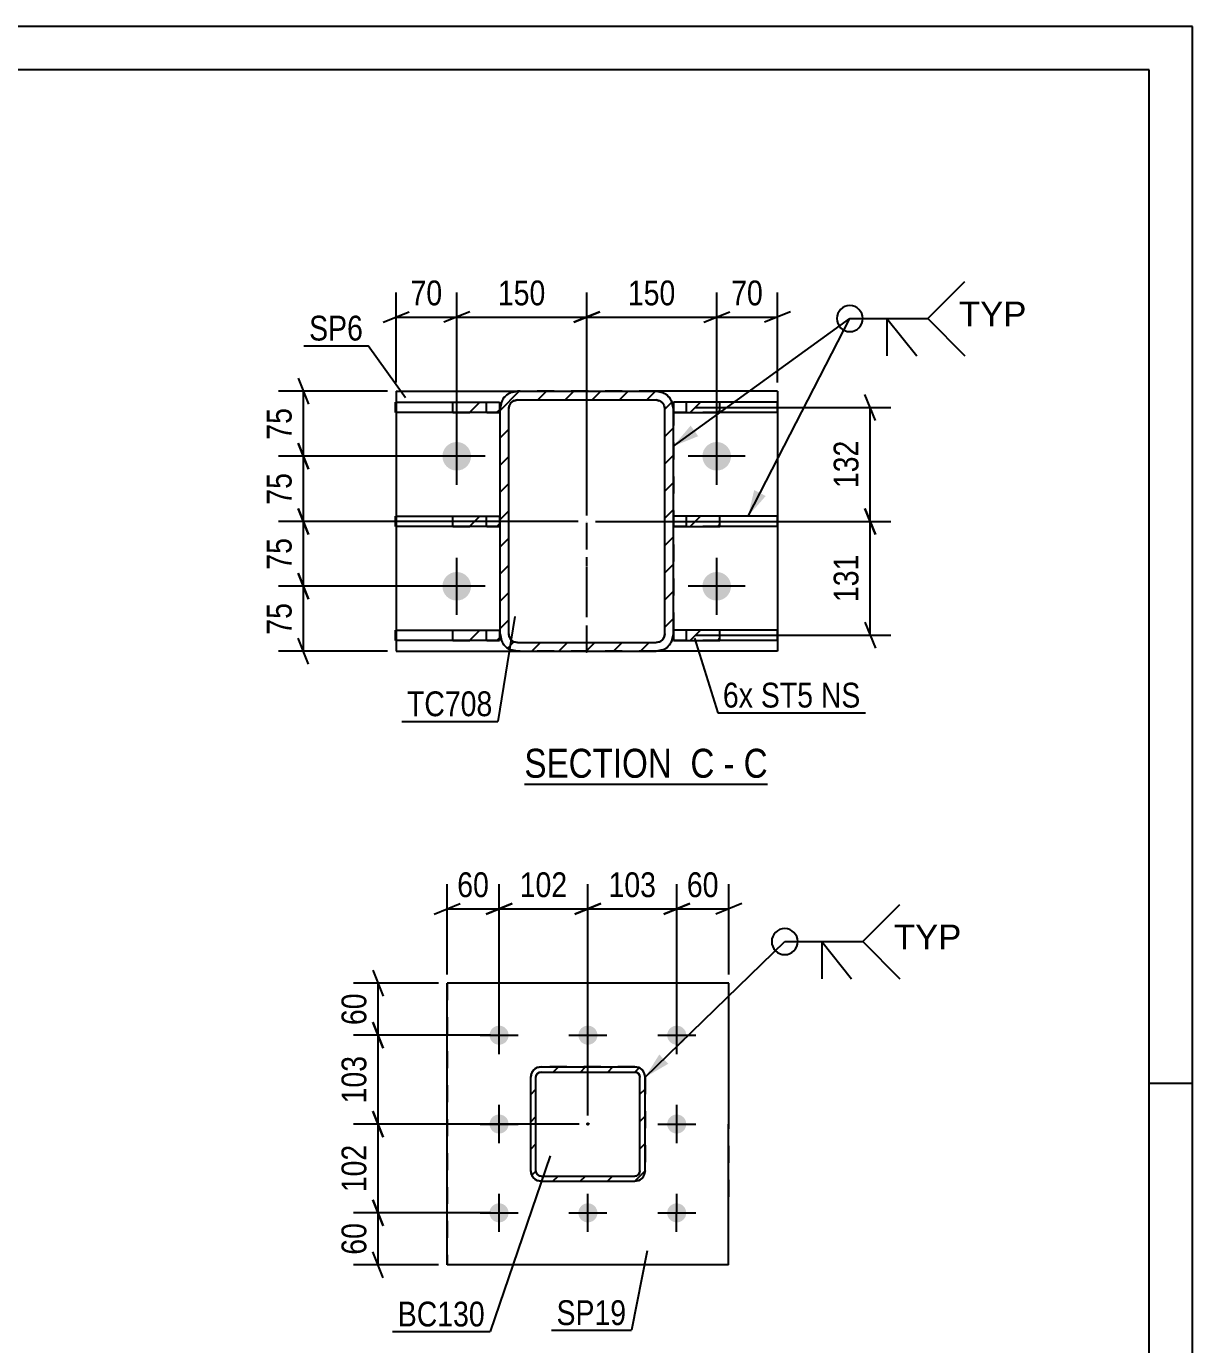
# Model space of a CAD drawing. Header units: millimetres. Extents: x -136 to 458, y -179 to 241.
# Drawn here: x 323.2 to 457.8, y 88.6 to 240.7 of the extents above; entities that cross this region are included whole.
import ezdxf

# ---------------------------------------------------------------- set-up
doc = ezdxf.new("R2010")
doc.units = ezdxf.units.MM
doc.linetypes.add('DXK_LINE_DOT2', pattern=[3.9198, 1.9599, -1.9599])
doc.linetypes.add('DXK_LINE_DOT3', pattern=[5.9187, 2.979, -0.9799, 0.9799, -0.9799])
doc.styles.add('Arial', font='ARIAL.TTF', dxfattribs={"height": 0.2})
doc.styles.add('Arial Narrow', font='ARIALN.TTF', dxfattribs={"height": 0.2})

# ---------------------------------------------------------------- blocks, each defined once
blk = doc.blocks.new('Unknown-284876647-1134')
at = {"color": 5, "linetype": 'Continuous'}
for p, q in [((457.78, 240.69), (-136.22, 240.69)), ((457.78, -179.31), (457.78, 240.69)), ((452.78, 235.69), (-131.22, 235.69)), ((452.78, -174.31), (452.78, 235.69)), ((457.78, 118.69), (452.78, 118.69))]:
    blk.add_line(p, q, dxfattribs=at)
blk = doc.blocks.new('Unknown-284876647-15 - 3346')
at = {"color": 6, "linetype": 'Continuous'}
blk.add_line((380.67, 153.24), (408.74, 153.24), dxfattribs=at)
at = {"color": 0, "linetype": 'Continuous'}
for points in [[(398.78, 153.99), (398.78, 157.49), (380.67, 157.49), (380.67, 153.99)], [(402.6, 153.99), (402.6, 157.49), (399.83, 157.49), (399.83, 153.99)], [(404.92, 153.99), (404.92, 157.49), (403.65, 157.49), (403.65, 153.99)], [(408.74, 153.99), (408.74, 157.49), (405.97, 157.49), (405.97, 153.99)]]:
    blk.add_wipeout(points, dxfattribs=at)
at = {"color": 7, "linetype": 'Continuous', "style": 'Arial Narrow'}
for s, p in [('SECTION ', (380.67, 153.99)), ('C', (399.83, 153.99)), ('C', (405.97, 153.99)), ('-', (403.65, 153.99))]:
    blk.add_text(s, height=3.34, dxfattribs=at).set_placement(p)
blk = doc.blocks.new('Bolt-284876647-1661 - 1638')
at = {"linetype": 'Continuous'}
for points in [[(378.85, 124.3), (378.83, 124.07), (378.76, 123.85), (378.65, 123.65), (378.5, 123.47), (378.31, 123.34), (378.1, 123.24), (377.88, 123.19), (377.65, 123.18), (377.42, 123.23), (377.21, 123.32), (377.02, 123.45), (376.87, 123.62), (376.75, 123.82), (376.68, 124.04), (376.65, 124.26), (376.67, 124.49), (376.74, 124.71), (376.85, 124.91), (377, 125.09), (377.19, 125.22), (377.39, 125.32), (377.62, 125.37), (377.85, 125.38), (378.07, 125.33), (378.29, 125.24), (378.47, 125.11), (378.63, 124.94), (378.75, 124.74), (378.82, 124.52)], [(389.1, 124.29), (389.08, 124.06), (389.01, 123.84), (388.9, 123.64), (388.75, 123.47), (388.56, 123.33), (388.35, 123.24), (388.13, 123.19), (387.9, 123.18), (387.67, 123.23), (387.46, 123.32), (387.27, 123.45), (387.12, 123.62), (387, 123.82), (386.93, 124.03), (386.9, 124.26), (386.92, 124.49), (386.99, 124.71), (387.1, 124.91), (387.25, 125.09), (387.44, 125.22), (387.64, 125.32), (387.87, 125.37), (388.1, 125.37), (388.32, 125.33), (388.54, 125.24), (388.72, 125.11), (388.88, 124.94), (389, 124.74), (389.07, 124.52)], [(399.35, 124.29), (399.33, 124.06), (399.26, 123.84), (399.15, 123.64), (399, 123.47), (398.81, 123.33), (398.6, 123.24), (398.38, 123.18), (398.15, 123.18), (397.92, 123.23), (397.71, 123.32), (397.52, 123.45), (397.37, 123.62), (397.25, 123.81), (397.18, 124.03), (397.15, 124.26), (397.17, 124.49), (397.24, 124.71), (397.35, 124.91), (397.5, 125.08), (397.69, 125.22), (397.89, 125.32), (398.12, 125.37), (398.35, 125.37), (398.57, 125.33), (398.79, 125.24), (398.97, 125.1), (399.13, 124.94), (399.25, 124.74), (399.32, 124.52)], [(378.85, 114.05), (378.83, 113.82), (378.76, 113.6), (378.65, 113.4), (378.49, 113.22), (378.31, 113.09), (378.1, 112.99), (377.88, 112.94), (377.65, 112.93), (377.42, 112.98), (377.21, 113.07), (377.02, 113.2), (376.87, 113.37), (376.75, 113.57), (376.67, 113.79), (376.65, 114.01), (376.67, 114.24), (376.74, 114.46), (376.85, 114.66), (377, 114.84), (377.18, 114.97), (377.39, 115.07), (377.62, 115.12), (377.85, 115.13), (378.07, 115.08), (378.28, 114.99), (378.47, 114.86), (378.63, 114.69), (378.75, 114.49), (378.82, 114.27)], [(399.35, 114.04), (399.33, 113.81), (399.26, 113.59), (399.15, 113.39), (398.99, 113.22), (398.81, 113.08), (398.6, 112.99), (398.38, 112.93), (398.15, 112.93), (397.92, 112.98), (397.71, 113.07), (397.52, 113.2), (397.37, 113.37), (397.25, 113.56), (397.17, 113.78), (397.15, 114.01), (397.17, 114.24), (397.24, 114.46), (397.35, 114.66), (397.5, 114.83), (397.68, 114.97), (397.89, 115.07), (398.12, 115.12), (398.35, 115.12), (398.57, 115.08), (398.78, 114.99), (398.97, 114.85), (399.13, 114.69), (399.25, 114.49), (399.32, 114.27)], [(378.85, 103.8), (378.82, 103.57), (378.76, 103.35), (378.64, 103.15), (378.49, 102.97), (378.31, 102.84), (378.1, 102.74), (377.88, 102.69), (377.65, 102.68), (377.42, 102.73), (377.21, 102.82), (377.02, 102.95), (376.86, 103.12), (376.75, 103.32), (376.67, 103.54), (376.65, 103.76), (376.67, 103.99), (376.73, 104.21), (376.85, 104.41), (377, 104.59), (377.18, 104.72), (377.39, 104.82), (377.61, 104.87), (377.84, 104.88), (378.07, 104.83), (378.28, 104.74), (378.47, 104.61), (378.63, 104.44), (378.74, 104.24), (378.82, 104.02)], [(389.1, 103.79), (389.07, 103.56), (389.01, 103.34), (388.89, 103.14), (388.74, 102.97), (388.56, 102.83), (388.35, 102.74), (388.13, 102.69), (387.9, 102.68), (387.67, 102.73), (387.46, 102.82), (387.27, 102.95), (387.11, 103.12), (387, 103.32), (386.92, 103.53), (386.9, 103.76), (386.92, 103.99), (386.98, 104.21), (387.1, 104.41), (387.25, 104.59), (387.43, 104.72), (387.64, 104.82), (387.86, 104.87), (388.09, 104.87), (388.32, 104.83), (388.53, 104.74), (388.72, 104.61), (388.88, 104.44), (388.99, 104.24), (389.07, 104.02)], [(399.35, 103.79), (399.32, 103.56), (399.26, 103.34), (399.14, 103.14), (398.99, 102.97), (398.81, 102.83), (398.6, 102.74), (398.38, 102.68), (398.15, 102.68), (397.92, 102.73), (397.71, 102.82), (397.52, 102.95), (397.36, 103.12), (397.25, 103.31), (397.17, 103.53), (397.15, 103.76), (397.17, 103.99), (397.23, 104.21), (397.35, 104.41), (397.5, 104.58), (397.68, 104.72), (397.89, 104.82), (398.11, 104.87), (398.34, 104.87), (398.57, 104.83), (398.78, 104.74), (398.97, 104.6), (399.13, 104.44), (399.24, 104.24), (399.32, 104.02)]]:
    blk.add_hatch(color=1, dxfattribs=at).paths.add_polyline_path(points)
at = {"color": 1, "linetype": 'Continuous'}
for p, q in [((377.75, 122.08), (377.75, 126.48)), ((388, 122.08), (388, 126.48)), ((398.25, 122.08), (398.25, 126.48)), ((375.55, 124.28), (379.95, 124.28)), ((385.8, 124.28), (390.2, 124.28)), ((396.05, 124.28), (400.45, 124.28)), ((377.75, 111.83), (377.75, 116.23)), ((398.25, 111.83), (398.25, 116.23)), ((375.55, 114.03), (379.95, 114.03)), ((396.05, 114.03), (400.45, 114.03)), ((377.74, 101.58), (377.75, 105.98)), ((387.99, 101.58), (388, 105.98)), ((398.24, 101.58), (398.25, 105.98)), ((375.55, 103.78), (379.95, 103.78)), ((385.8, 103.78), (390.2, 103.78)), ((396.05, 103.78), (400.45, 103.78))]:
    blk.add_line(p, q, dxfattribs=at)
blk = doc.blocks.new('Part-284876647-1681 - 1638')
at = {"linetype": 'Continuous'}
h = blk.add_hatch(dxfattribs=at)
h.set_pattern_fill('', scale=0.7, style=0, pattern_type=0)
h.set_pattern_definition([(45, (393.3953, 107.4272), (-1.57154, 1.57154), [])])
h.paths.add_polyline_path([(382.6, 107.43), (393.4, 107.43), (393.85, 107.52), (394.24, 107.78), (394.5, 108.17), (394.6, 108.63), (394.6, 119.43), (394.51, 119.89), (394.25, 120.28), (393.86, 120.54), (393.4, 120.63), (382.6, 120.63), (382.14, 120.54), (381.75, 120.28), (381.49, 119.89), (381.4, 119.43), (381.4, 108.63), (381.49, 108.17), (381.75, 107.78), (382.14, 107.52)])
h.paths.add_polyline_path([(382.04, 108.4), (382, 108.63), (382, 119.43), (382.04, 119.66), (382.17, 119.85), (382.37, 119.98), (382.6, 120.03), (393.4, 120.03), (393.63, 119.98), (393.82, 119.85), (393.95, 119.66), (394, 119.43), (394, 108.63), (393.95, 108.4), (393.82, 108.2), (393.62, 108.07), (393.4, 108.03), (382.6, 108.03), (382.37, 108.07), (382.17, 108.2)])
blk.add_hatch(color=246, dxfattribs=at).paths.add_polyline_path([(388, 113.93, -1), (388, 114.13, -1)])
at = {"color": 7, "linetype": 'DXK_LINE_DOT2'}
for p, q in [((382.14, 120.54), (382.6, 120.63)), ((393.4, 120.63), (382.6, 120.63)), ((393.4, 120.63), (393.86, 120.54)), ((381.4, 119.43), (381.49, 119.89)), ((381.4, 108.63), (381.4, 119.43)), ((382.04, 119.66), (382, 119.43)), ((382, 108.63), (382, 119.43)), ((382.17, 119.85), (382.04, 119.66)), ((382.37, 119.98), (382.17, 119.85)), ((382.6, 120.03), (382.37, 119.98)), ((382.6, 120.03), (393.4, 120.03)), ((393.63, 119.98), (393.4, 120.03)), ((393.82, 119.85), (393.63, 119.98)), ((393.95, 119.66), (393.82, 119.85)), ((394, 119.43), (393.95, 119.66)), ((394, 108.63), (394, 119.43)), ((394.51, 119.89), (394.51, 119.89)), ((394.51, 119.89), (394.6, 119.43)), ((394.6, 119.43), (394.6, 108.63)), ((381.49, 108.17), (381.4, 108.63)), ((382, 108.63), (382.04, 108.4)), ((382.04, 108.4), (382.17, 108.2)), ((382.17, 108.2), (382.37, 108.07)), ((382.37, 108.07), (382.6, 108.03)), ((382.6, 108.03), (393.4, 108.03)), ((393.4, 108.03), (393.63, 108.07)), ((393.63, 108.07), (393.82, 108.2)), ((393.82, 108.2), (393.95, 108.4)), ((393.95, 108.4), (394, 108.63)), ((394.6, 108.62), (394.5, 108.17)), ((394.6, 108.63), (394.6, 108.62)), ((382.6, 107.43), (382.14, 107.52)), ((382.6, 107.43), (393.4, 107.43)), ((393.85, 107.52), (393.4, 107.43))]:
    blk.add_line(p, q, dxfattribs=at)
at = {"color": 2, "linetype": 'Continuous'}
for p, q in [((382.6, 120.63), (382.14, 120.54)), ((382.6, 120.63), (382.6, 120.63)), ((382.6, 120.63), (393.4, 120.63)), ((393.4, 120.63), (393.4, 120.63)), ((393.86, 120.54), (393.4, 120.63)), ((381.49, 119.89), (381.4, 119.43)), ((381.4, 119.43), (381.4, 119.43)), ((381.4, 108.63), (381.4, 119.43)), ((382, 119.43), (382.04, 119.66)), ((382, 119.43), (382, 119.43)), ((382, 108.63), (382, 119.43)), ((382.04, 119.66), (382.17, 119.85)), ((382.17, 119.85), (382.37, 119.98)), ((382.37, 119.98), (382.6, 120.03)), ((382.6, 120.03), (382.6, 120.03)), ((382.6, 120.03), (393.4, 120.03)), ((393.4, 120.03), (393.4, 120.03)), ((393.4, 120.03), (393.63, 119.98)), ((393.63, 119.98), (393.82, 119.85)), ((393.82, 119.85), (393.95, 119.66)), ((393.95, 119.66), (394, 119.43)), ((394, 119.43), (394, 119.43)), ((394, 108.63), (394, 119.43)), ((394.6, 119.43), (394.51, 119.89)), ((394.6, 119.43), (394.6, 119.43)), ((394.6, 108.63), (394.6, 119.43)), ((381.4, 108.63), (381.4, 108.63)), ((381.4, 108.63), (381.49, 108.17)), ((382, 108.63), (382, 108.63)), ((382.04, 108.4), (382, 108.63)), ((382.17, 108.2), (382.04, 108.4)), ((382.37, 108.07), (382.17, 108.2)), ((382.6, 108.03), (382.37, 108.07)), ((382.6, 108.03), (382.6, 108.03)), ((382.6, 108.03), (393.4, 108.03)), ((393.62, 108.07), (393.4, 108.03)), ((393.4, 108.03), (393.4, 108.03)), ((393.82, 108.2), (393.62, 108.07)), ((393.95, 108.4), (393.82, 108.2)), ((394, 108.63), (393.95, 108.4)), ((394, 108.63), (394, 108.63)), ((394.5, 108.17), (394.6, 108.63)), ((394.6, 108.63), (394.6, 108.63)), ((382.14, 107.52), (382.6, 107.43)), ((382.6, 107.43), (382.6, 107.43)), ((382.6, 107.43), (393.4, 107.43)), ((393.4, 107.43), (393.85, 107.52)), ((393.4, 107.43), (393.4, 107.43))]:
    blk.add_line(p, q, dxfattribs=at)
at = {"color": 7, "linetype": 'DXK_LINE_DOT3'}
blk.add_line((388, 114.03), (388, 114.03), dxfattribs=at)
at = {"color": 246, "linetype": 'DXK_LINE_DOT2'}
blk.add_line((388, 114.03), (388, 114.03), dxfattribs=at)
at = {"color": 246, "linetype": 'Continuous'}
blk.add_circle((388, 114.03), 0.1, dxfattribs=at)
at = {"color": 7, "linetype": 'DXK_LINE_DOT2'}
for centre, start, end in [((382.6, 119.43), 112.4901, 157.4901), ((393.4, 119.43), 22.4901, 67.4901), ((382.6, 108.63), 202.4901, 247.4901), ((393.4, 108.63), 292.4901, 337.4901)]:
    blk.add_arc(centre, 1.2, start, end, dxfattribs=at)
at = {"color": 2, "linetype": 'Continuous'}
for centre, start, end in [((382.6, 119.43), 112.4901, 157.4901), ((393.4, 119.43), 22.4901, 67.4901), ((382.6, 108.63), 202.4901, 247.4901), ((393.4, 108.63), 292.4901, 337.4901)]:
    blk.add_arc(centre, 1.2, start, end, dxfattribs=at)
blk = doc.blocks.new('Part-284876647-1710 - 1638')
at = {"color": 2, "linetype": 'Continuous'}
for p, q in [((371.74, 97.78), (371.75, 130.28)), ((371.75, 130.28), (371.75, 130.28)), ((404.25, 130.28), (371.75, 130.28)), ((404.24, 97.78), (404.25, 130.28)), ((371.74, 97.78), (371.74, 97.78)), ((404.24, 97.78), (371.74, 97.78))]:
    blk.add_line(p, q, dxfattribs=at)
at = {"color": 7, "linetype": 'DXK_LINE_DOT2'}
for p, q in [((371.75, 130.28), (371.74, 97.78)), ((404.24, 97.78), (404.25, 130.28)), ((404.25, 130.28), (404.25, 130.28)), ((404.24, 97.78), (404.24, 97.78))]:
    blk.add_line(p, q, dxfattribs=at)
blk = doc.blocks.new('Bolt-284876647-3348 - 3346')
at = {"linetype": 'Continuous'}
for points in [[(371.21, 191.08, -1), (374.51, 191.08, -1)], [(401.21, 191.08, -1), (404.51, 191.08, -1)], [(371.21, 176.08, -1), (374.51, 176.08, -1)], [(401.21, 176.08, -1), (404.51, 176.08, -1)]]:
    blk.add_hatch(color=1, dxfattribs=at).paths.add_polyline_path(points)
at = {"color": 1, "linetype": 'Continuous'}
for p, q in [((372.86, 187.78), (372.86, 194.38)), ((402.86, 187.78), (402.86, 194.38)), ((376.16, 191.08), (369.56, 191.08)), ((406.16, 191.08), (399.56, 191.08)), ((372.86, 172.78), (372.86, 179.38)), ((402.86, 172.78), (402.86, 179.38)), ((376.16, 176.08), (369.56, 176.08)), ((406.16, 176.08), (399.56, 176.08))]:
    blk.add_line(p, q, dxfattribs=at)
blk = doc.blocks.new('Part-284876647-3426 - 3346')
at = {"linetype": 'Continuous'}
h = blk.add_hatch(dxfattribs=at)
h.set_pattern_fill('', scale=0.7, style=0, pattern_type=0)
h.set_pattern_definition([(45, (372.3994, 197.329), (-1.5715, 1.5715), [])])
h.paths.add_polyline_path([(377.78, 197.33), (372.4, 197.33), (372.4, 196.13), (377.78, 196.13)])
at = {"color": 2, "linetype": 'Continuous'}
for p, q in [((365.78, 197.33), (372.4, 197.33)), ((365.78, 196.13), (365.78, 197.33)), ((372.4, 197.33), (377.78, 197.33)), ((372.4, 196.13), (372.4, 197.33)), ((377.78, 197.33), (377.78, 196.13)), ((372.4, 196.13), (365.78, 196.13)), ((377.78, 196.13), (372.4, 196.13))]:
    blk.add_line(p, q, dxfattribs=at)
at = {"color": 7, "linetype": 'DXK_LINE_DOT2'}
for p, q in [((372.4, 197.33), (377.78, 197.33)), ((376.28, 196.13), (376.28, 197.33)), ((377.78, 197.33), (377.78, 196.13)), ((372.4, 196.13), (377.78, 196.13))]:
    blk.add_line(p, q, dxfattribs=at)
blk = doc.blocks.new('Part-284876647-3378 - 3346')
at = {"linetype": 'Continuous'}
h = blk.add_hatch(dxfattribs=at)
h.set_pattern_fill('', scale=0.7, style=0, pattern_type=0)
h.set_pattern_definition([(45, (397.703, 197.3443), (-1.57154, 1.57154), [])])
h.paths.add_polyline_path([(397.86, 196.58), (397.7, 197.34), (397.27, 197.99), (396.62, 198.43), (395.86, 198.58), (379.86, 198.58), (379.09, 198.43), (378.44, 197.99), (378.01, 197.34), (377.86, 196.58), (377.86, 170.58), (378.01, 169.81), (378.44, 169.16), (379.09, 168.73), (379.86, 168.58), (395.86, 168.58), (396.62, 168.73), (397.27, 169.16), (397.7, 169.81), (397.86, 170.58)])
h.paths.add_polyline_path([(396.78, 170.2), (396.56, 169.87), (396.24, 169.66), (395.86, 169.58), (379.86, 169.58), (379.47, 169.66), (379.15, 169.87), (378.93, 170.2), (378.86, 170.58), (378.86, 196.58), (378.93, 196.96), (379.15, 197.29), (379.47, 197.5), (379.86, 197.58), (395.86, 197.58), (396.24, 197.5), (396.56, 197.29), (396.78, 196.96), (396.86, 196.58), (396.86, 170.58)])
at = {"color": 7, "linetype": 'DXK_LINE_DOT2'}
for p, q in [((379.09, 198.43), (379.86, 198.58)), ((379.86, 198.58), (395.86, 198.58)), ((395.86, 198.58), (396.62, 198.43)), ((377.86, 196.58), (378.01, 197.34)), ((377.86, 170.58), (377.86, 196.58)), ((378.93, 196.96), (378.86, 196.58)), ((378.86, 170.58), (378.86, 196.58)), ((379.86, 197.58), (379.47, 197.5)), ((379.86, 197.58), (395.86, 197.58)), ((396.24, 197.5), (395.86, 197.58)), ((396.86, 196.58), (396.78, 196.96)), ((396.86, 170.58), (396.86, 196.58)), ((397.7, 197.34), (397.86, 196.58)), ((397.86, 196.58), (397.86, 170.58)), ((378.01, 169.81), (377.86, 170.58)), ((378.86, 170.58), (378.93, 170.2)), ((396.78, 170.2), (396.86, 170.58)), ((397.86, 170.58), (397.7, 169.81)), ((379.47, 169.66), (379.86, 169.58)), ((379.86, 169.58), (395.86, 169.58)), ((395.86, 169.58), (396.24, 169.66)), ((379.86, 168.58), (379.09, 168.73)), ((379.86, 168.58), (395.86, 168.58)), ((396.62, 168.73), (395.86, 168.58))]:
    blk.add_line(p, q, dxfattribs=at)
at = {"color": 2, "linetype": 'Continuous'}
for p, q in [((379.86, 198.58), (379.09, 198.43)), ((379.86, 198.58), (395.86, 198.58)), ((396.62, 198.43), (395.86, 198.58)), ((378.01, 197.34), (377.86, 196.58)), ((377.86, 170.58), (377.86, 196.58)), ((378.86, 196.58), (378.93, 196.96)), ((378.86, 170.58), (378.86, 196.58)), ((379.47, 197.5), (379.86, 197.58)), ((379.86, 197.58), (395.86, 197.58)), ((395.86, 197.58), (396.24, 197.5)), ((396.78, 196.96), (396.86, 196.58)), ((396.86, 170.58), (396.86, 196.58)), ((397.86, 196.58), (397.7, 197.34)), ((397.86, 170.58), (397.86, 196.58)), ((377.86, 170.58), (378.01, 169.81)), ((378.93, 170.2), (378.86, 170.58)), ((396.86, 170.58), (396.78, 170.2)), ((397.7, 169.81), (397.86, 170.58)), ((379.86, 169.58), (379.47, 169.66)), ((379.86, 169.58), (395.86, 169.58)), ((396.24, 169.66), (395.86, 169.58)), ((379.09, 168.73), (379.86, 168.58)), ((379.86, 168.58), (395.86, 168.58)), ((395.86, 168.58), (396.62, 168.73))]:
    blk.add_line(p, q, dxfattribs=at)
at = {"color": 7, "linetype": 'DXK_LINE_DOT3'}
blk.add_line((387.86, 183.58), (387.86, 183.58), dxfattribs=at)
at = {"color": 7, "linetype": 'DXK_LINE_DOT2'}
for centre, radius, start, end in [((379.86, 196.58), 2, 112.5, 157.5), ((395.86, 196.58), 2, 22.5, 67.5), ((379.86, 196.58), 1, 112.5, 157.5), ((395.86, 196.58), 1, 22.5, 67.5), ((379.86, 170.58), 2, 202.5, 247.5), ((379.86, 170.58), 1, 202.5, 247.5), ((395.86, 170.58), 1, 292.5, 337.5), ((395.86, 170.58), 2, 292.5, 337.5)]:
    blk.add_arc(centre, radius, start, end, dxfattribs=at)
at = {"color": 2, "linetype": 'Continuous'}
for centre, radius, start, end in [((379.86, 196.58), 2, 112.5, 157.5), ((395.86, 196.58), 2, 22.5, 67.5), ((379.86, 196.58), 1, 112.5, 157.5), ((395.86, 196.58), 1, 22.5, 67.5), ((379.86, 170.58), 2, 202.5, 247.5), ((379.86, 170.58), 1, 202.5, 247.5), ((395.86, 170.58), 1, 292.5, 337.5), ((395.86, 170.58), 2, 292.5, 337.5)]:
    blk.add_arc(centre, radius, start, end, dxfattribs=at)
blk = doc.blocks.new('Part-284876647-3421 - 3346')
at = {"linetype": 'Continuous'}
h = blk.add_hatch(dxfattribs=at)
h.set_pattern_fill('', scale=0.7, style=0, pattern_type=0)
h.set_pattern_definition([(45, (372.3994, 184.179), (-1.5715, 1.5715), [])])
h.paths.add_polyline_path([(377.78, 184.18), (372.4, 184.18), (372.4, 182.98), (377.78, 182.98)])
at = {"color": 2, "linetype": 'Continuous'}
for p, q in [((365.78, 184.18), (372.4, 184.18)), ((365.78, 182.98), (365.78, 184.18)), ((372.4, 184.18), (377.78, 184.18)), ((372.4, 182.98), (372.4, 184.18)), ((377.78, 184.18), (377.78, 182.98)), ((372.4, 182.98), (365.78, 182.98)), ((377.78, 182.98), (372.4, 182.98))]:
    blk.add_line(p, q, dxfattribs=at)
at = {"color": 7, "linetype": 'DXK_LINE_DOT2'}
for p, q in [((372.4, 184.18), (377.78, 184.18)), ((376.28, 182.98), (376.28, 184.18)), ((377.78, 184.18), (377.78, 182.98)), ((372.4, 182.98), (377.78, 182.98))]:
    blk.add_line(p, q, dxfattribs=at)
blk = doc.blocks.new('Part-284876647-3397 - 3346')
at = {"linetype": 'Continuous'}
for points in [[(387.86, 198.48, -1), (387.86, 198.68, -1)], [(387.86, 168.48, -1), (387.86, 168.68, -1)]]:
    blk.add_hatch(color=246, dxfattribs=at).paths.add_polyline_path(points)
at = {"color": 2, "linetype": 'Continuous'}
for p, q in [((365.86, 198.58), (365.86, 197.33)), ((365.86, 198.58), (379.86, 198.58)), ((409.86, 198.58), (395.86, 198.58)), ((409.86, 198.58), (409.86, 168.58)), ((365.86, 196.13), (365.86, 184.18)), ((365.86, 182.98), (365.86, 171.03)), ((365.86, 169.83), (365.86, 168.58)), ((365.86, 168.58), (379.86, 168.58)), ((409.86, 168.58), (395.86, 168.58))]:
    blk.add_line(p, q, dxfattribs=at)
at = {"color": 7, "linetype": 'DXK_LINE_DOT2'}
for p, q in [((395.86, 198.58), (379.86, 198.58)), ((365.86, 197.33), (365.86, 196.13)), ((365.86, 184.18), (365.86, 182.98)), ((365.86, 171.03), (365.86, 169.83)), ((395.86, 168.58), (379.86, 168.58))]:
    blk.add_line(p, q, dxfattribs=at)
at = {"color": 7, "linetype": 'DXK_LINE_DOT3'}
blk.add_line((387.86, 168.58), (387.86, 198.58), dxfattribs=at)
at = {"color": 246, "linetype": 'DXK_LINE_DOT2'}
blk.add_line((387.86, 168.58), (387.86, 198.58), dxfattribs=at)
at = {"color": 246, "linetype": 'Continuous'}
for centre in [(387.86, 198.58), (387.86, 168.58)]:
    blk.add_circle(centre, 0.1, dxfattribs=at)
blk = doc.blocks.new('Part-284876647-3431 - 3346')
at = {"linetype": 'Continuous'}
h = blk.add_hatch(dxfattribs=at)
h.set_pattern_fill('', scale=0.7, style=0, pattern_type=0)
h.set_pattern_definition([(45, (372.3994, 171.029), (-1.5715, 1.5715), [])])
h.paths.add_polyline_path([(377.78, 171.03), (372.4, 171.03), (372.4, 169.83), (377.78, 169.83)])
at = {"color": 2, "linetype": 'Continuous'}
for p, q in [((365.78, 171.03), (372.4, 171.03)), ((365.78, 169.83), (365.78, 171.03)), ((372.4, 171.03), (377.78, 171.03)), ((372.4, 169.83), (372.4, 171.03)), ((377.78, 171.03), (377.78, 169.83)), ((372.4, 169.83), (365.78, 169.83)), ((377.78, 169.83), (372.4, 169.83))]:
    blk.add_line(p, q, dxfattribs=at)
at = {"color": 7, "linetype": 'DXK_LINE_DOT2'}
for p, q in [((372.4, 171.03), (377.78, 171.03)), ((376.28, 169.83), (376.28, 171.03)), ((377.78, 171.03), (377.78, 169.83)), ((372.4, 169.83), (377.78, 169.83))]:
    blk.add_line(p, q, dxfattribs=at)
blk = doc.blocks.new('Part-284876647-3436 - 3346')
at = {"linetype": 'Continuous'}
h = blk.add_hatch(dxfattribs=at)
h.set_pattern_fill('', scale=0.7, style=0, pattern_type=0)
h.set_pattern_definition([(45, (397.8552, 184.179), (-1.5715, 1.5715), [])])
h.paths.add_polyline_path([(403.23, 184.18), (397.86, 184.18), (397.86, 182.98), (403.23, 182.98)])
at = {"color": 7, "linetype": 'DXK_LINE_DOT2'}
for p, q in [((397.86, 182.98), (397.86, 184.18)), ((403.23, 184.18), (397.86, 184.18)), ((399.36, 182.98), (399.36, 184.18)), ((403.23, 182.98), (397.86, 182.98))]:
    blk.add_line(p, q, dxfattribs=at)
at = {"color": 2, "linetype": 'Continuous'}
for p, q in [((403.23, 184.18), (397.86, 184.18)), ((397.86, 184.18), (397.86, 182.98)), ((409.86, 184.18), (403.23, 184.18)), ((403.23, 182.98), (403.23, 184.18)), ((409.86, 182.98), (409.86, 184.18)), ((397.86, 182.98), (403.23, 182.98)), ((409.86, 182.98), (403.23, 182.98))]:
    blk.add_line(p, q, dxfattribs=at)
blk = doc.blocks.new('Part-284876647-3441 - 3346')
at = {"linetype": 'Continuous'}
h = blk.add_hatch(dxfattribs=at)
h.set_pattern_fill('', scale=0.7, style=0, pattern_type=0)
h.set_pattern_definition([(45, (397.8552, 197.329), (-1.5715, 1.5715), [])])
h.paths.add_polyline_path([(403.23, 197.33), (397.86, 197.33), (397.86, 196.13), (403.23, 196.13)])
at = {"color": 7, "linetype": 'DXK_LINE_DOT2'}
for p, q in [((397.86, 196.13), (397.86, 197.33)), ((403.23, 197.33), (397.86, 197.33)), ((399.36, 196.13), (399.36, 197.33)), ((403.23, 196.13), (397.86, 196.13))]:
    blk.add_line(p, q, dxfattribs=at)
at = {"color": 2, "linetype": 'Continuous'}
for p, q in [((403.23, 197.33), (397.86, 197.33)), ((397.86, 197.33), (397.86, 196.13)), ((409.86, 197.33), (403.23, 197.33)), ((403.23, 196.13), (403.23, 197.33)), ((409.86, 196.13), (409.86, 197.33)), ((397.86, 196.13), (403.23, 196.13)), ((409.86, 196.13), (403.23, 196.13))]:
    blk.add_line(p, q, dxfattribs=at)
blk = doc.blocks.new('Part-284876647-3446 - 3346')
at = {"linetype": 'Continuous'}
h = blk.add_hatch(dxfattribs=at)
h.set_pattern_fill('', scale=0.7, style=0, pattern_type=0)
h.set_pattern_definition([(45, (397.8552, 171.029), (-1.5715, 1.5715), [])])
h.paths.add_polyline_path([(403.23, 171.03), (397.86, 171.03), (397.86, 169.83), (403.23, 169.83)])
at = {"color": 7, "linetype": 'DXK_LINE_DOT2'}
for p, q in [((397.86, 169.83), (397.86, 171.03)), ((403.23, 171.03), (397.86, 171.03)), ((399.36, 169.83), (399.36, 171.03)), ((403.23, 169.83), (397.86, 169.83))]:
    blk.add_line(p, q, dxfattribs=at)
at = {"color": 2, "linetype": 'Continuous'}
for p, q in [((403.23, 171.03), (397.86, 171.03)), ((397.86, 171.03), (397.86, 169.83)), ((409.86, 171.03), (403.23, 171.03)), ((403.23, 169.83), (403.23, 171.03)), ((409.86, 169.83), (409.86, 171.03)), ((397.86, 169.83), (403.23, 169.83)), ((409.86, 169.83), (403.23, 169.83))]:
    blk.add_line(p, q, dxfattribs=at)
blk = doc.blocks.new('StraightDimension-284876647-1775 - 1638')
at = {"color": 7, "linetype": 'Continuous'}
for p, q in [((363.18, 105.28), (364.38, 102.28)), ((376.75, 103.78), (360.93, 103.78)), ((363.78, 97.78), (363.78, 103.78)), ((364.38, 96.28), (363.18, 99.28)), ((370.74, 97.78), (360.93, 97.78))]:
    blk.add_line(p, q, dxfattribs=at)
at = {"color": 0}
blk.add_wipeout([(363.03, 103.21), (358.83, 103.21), (358.83, 98.35), (363.03, 98.35)], dxfattribs=at)
at = {"color": 3, "style": 'Arial Narrow'}
blk.add_text('60', height=2.863, rotation=90.0002, dxfattribs=at).set_placement((362.43, 98.95))
blk = doc.blocks.new('StraightDimension-284876647-1748 - 1638')
at = {"color": 7, "linetype": 'Continuous'}
for p, q in [((377.75, 125.28), (377.75, 141.71)), ((387.99, 115.03), (387.99, 141.71)), ((376.25, 138.26), (379.25, 139.46)), ((377.75, 138.86), (387.99, 138.86)), ((389.49, 139.46), (386.49, 138.26))]:
    blk.add_line(p, q, dxfattribs=at)
at = {"color": 0}
blk.add_wipeout([(386.21, 139.61), (386.21, 143.81), (379.53, 143.81), (379.53, 139.61)], dxfattribs=at)
at = {"color": 3, "style": 'Arial Narrow'}
blk.add_text('102', height=2.863, dxfattribs=at).set_placement((380.13, 140.21))
blk = doc.blocks.new('StraightDimension-284876647-1738 - 1638')
at = {"color": 7, "linetype": 'Continuous'}
for p, q in [((371.75, 131.28), (371.75, 141.71)), ((377.75, 125.28), (377.75, 141.71)), ((370.25, 138.26), (373.25, 139.46)), ((371.75, 138.86), (377.75, 138.86)), ((379.25, 139.46), (376.25, 138.26))]:
    blk.add_line(p, q, dxfattribs=at)
at = {"color": 0}
blk.add_wipeout([(377.18, 139.61), (377.18, 143.81), (372.32, 143.81), (372.32, 139.61)], dxfattribs=at)
at = {"color": 3, "style": 'Arial Narrow'}
blk.add_text('60', height=2.863, dxfattribs=at).set_placement((372.92, 140.21))
blk = doc.blocks.new('StraightDimension-284876647-1756 - 1638')
at = {"color": 7, "linetype": 'Continuous'}
for p, q in [((387.99, 115.03), (387.99, 141.71)), ((398.25, 125.28), (398.25, 141.71)), ((386.49, 138.26), (389.49, 139.46)), ((387.99, 138.86), (398.25, 138.86)), ((399.75, 139.46), (396.75, 138.26))]:
    blk.add_line(p, q, dxfattribs=at)
at = {"color": 0}
blk.add_wipeout([(396.46, 139.61), (396.46, 143.81), (389.78, 143.81), (389.78, 139.61)], dxfattribs=at)
at = {"color": 3, "style": 'Arial Narrow'}
blk.add_text('103', height=2.863, dxfattribs=at).set_placement((390.38, 140.21))
blk = doc.blocks.new('StraightDimension-284876647-1764 - 1638')
at = {"color": 7, "linetype": 'Continuous'}
for p, q in [((398.25, 125.28), (398.25, 141.71)), ((404.25, 131.28), (404.25, 141.71)), ((396.75, 138.26), (399.75, 139.46)), ((398.25, 138.86), (404.25, 138.86)), ((405.75, 139.46), (402.75, 138.26))]:
    blk.add_line(p, q, dxfattribs=at)
at = {"color": 0}
blk.add_wipeout([(403.68, 139.61), (403.68, 143.81), (398.82, 143.81), (398.82, 139.61)], dxfattribs=at)
at = {"color": 3, "style": 'Arial Narrow'}
blk.add_text('60', height=2.863, dxfattribs=at).set_placement((399.42, 140.21))
blk = doc.blocks.new('StraightDimension-284876647-1785 - 1638')
at = {"color": 7, "linetype": 'Continuous'}
for p, q in [((363.18, 115.53), (364.38, 112.53)), ((387, 114.03), (360.93, 114.03)), ((363.78, 103.78), (363.78, 114.03)), ((364.38, 102.28), (363.18, 105.28)), ((376.75, 103.78), (360.93, 103.78))]:
    blk.add_line(p, q, dxfattribs=at)
at = {"color": 0}
blk.add_wipeout([(363.03, 112.25), (358.83, 112.25), (358.83, 105.56), (363.03, 105.56)], dxfattribs=at)
at = {"color": 3, "style": 'Arial Narrow'}
blk.add_text('102', height=2.863, rotation=90.0002, dxfattribs=at).set_placement((362.43, 106.16))
blk = doc.blocks.new('StraightDimension-284876647-1793 - 1638')
at = {"color": 7, "linetype": 'Continuous'}
for p, q in [((363.18, 125.78), (364.38, 122.78)), ((376.75, 124.28), (360.93, 124.28)), ((363.78, 114.03), (363.78, 124.28)), ((364.38, 112.53), (363.18, 115.53)), ((387, 114.03), (360.93, 114.03))]:
    blk.add_line(p, q, dxfattribs=at)
at = {"color": 0}
blk.add_wipeout([(363.03, 122.5), (358.83, 122.5), (358.83, 115.81), (363.03, 115.81)], dxfattribs=at)
at = {"color": 3, "style": 'Arial Narrow'}
blk.add_text('103', height=2.863, rotation=90.0002, dxfattribs=at).set_placement((362.43, 116.41))
blk = doc.blocks.new('StraightDimension-284876647-1801 - 1638')
at = {"color": 7, "linetype": 'Continuous'}
for p, q in [((363.18, 131.78), (364.38, 128.78)), ((370.75, 130.28), (360.93, 130.28)), ((363.78, 124.28), (363.78, 130.28)), ((364.38, 122.78), (363.18, 125.78)), ((376.75, 124.28), (360.93, 124.28))]:
    blk.add_line(p, q, dxfattribs=at)
at = {"color": 0}
blk.add_wipeout([(363.03, 129.71), (358.83, 129.71), (358.83, 124.85), (363.03, 124.85)], dxfattribs=at)
at = {"color": 3, "style": 'Arial Narrow'}
blk.add_text('60', height=2.863, rotation=90.0002, dxfattribs=at).set_placement((362.43, 125.45))
blk = doc.blocks.new('StraightDimension-284876647-3490 - 3346')
at = {"color": 7, "linetype": 'Continuous'}
for p, q in [((354.56, 177.58), (355.76, 174.58)), ((371.86, 176.08), (352.31, 176.08)), ((355.16, 168.58), (355.16, 176.08)), ((355.76, 167.08), (354.56, 170.08)), ((364.86, 168.58), (352.31, 168.58))]:
    blk.add_line(p, q, dxfattribs=at)
at = {"color": 0}
blk.add_wipeout([(354.41, 174.76), (350.21, 174.76), (350.21, 169.9), (354.41, 169.9)], dxfattribs=at)
at = {"color": 3, "style": 'Arial Narrow'}
blk.add_text('75', height=2.863, rotation=90.0002, dxfattribs=at).set_placement((353.81, 170.5))
blk = doc.blocks.new('StraightDimension-284876647-3458 - 3346')
at = {"color": 7, "linetype": 'Continuous'}
for p, q in [((354.56, 200.08), (355.76, 197.08)), ((364.86, 198.58), (352.31, 198.58)), ((355.16, 191.08), (355.16, 198.58)), ((355.76, 189.58), (354.56, 192.58)), ((371.86, 191.08), (352.31, 191.08))]:
    blk.add_line(p, q, dxfattribs=at)
at = {"color": 0}
blk.add_wipeout([(354.41, 197.26), (350.21, 197.26), (350.21, 192.4), (354.41, 192.4)], dxfattribs=at)
at = {"color": 3, "style": 'Arial Narrow'}
blk.add_text('75', height=2.863, rotation=90.0002, dxfattribs=at).set_placement((353.81, 193))
blk = doc.blocks.new('StraightDimension-284876647-3468 - 3346')
at = {"color": 7, "linetype": 'Continuous'}
for p, q in [((354.56, 192.58), (355.76, 189.58)), ((371.86, 191.08), (352.31, 191.08)), ((355.16, 183.57), (355.16, 191.08)), ((355.76, 182.07), (354.56, 185.07)), ((386.86, 183.57), (352.31, 183.57))]:
    blk.add_line(p, q, dxfattribs=at)
at = {"color": 0}
blk.add_wipeout([(354.41, 189.75), (350.21, 189.75), (350.21, 184.9), (354.41, 184.9)], dxfattribs=at)
at = {"color": 3, "style": 'Arial Narrow'}
blk.add_text('75', height=2.863, rotation=90.0002, dxfattribs=at).set_placement((353.81, 185.5))
blk = doc.blocks.new('StraightDimension-284876647-3479 - 3346')
at = {"color": 7, "linetype": 'Continuous'}
for p, q in [((354.56, 185.07), (355.76, 182.07)), ((386.86, 183.57), (352.31, 183.57)), ((355.16, 176.08), (355.16, 183.57)), ((355.76, 174.58), (354.56, 177.58)), ((371.86, 176.08), (352.31, 176.08))]:
    blk.add_line(p, q, dxfattribs=at)
at = {"color": 0}
blk.add_wipeout([(354.41, 182.25), (350.21, 182.25), (350.21, 177.4), (354.41, 177.4)], dxfattribs=at)
at = {"color": 3, "style": 'Arial Narrow'}
blk.add_text('75', height=2.863, rotation=90.0002, dxfattribs=at).set_placement((353.81, 178))
blk = doc.blocks.new('StraightDimension-284876647-3501 - 3346')
at = {"color": 7, "linetype": 'Continuous'}
for p, q in [((421.17, 195.23), (419.97, 198.23)), ((400.36, 196.73), (422.97, 196.73)), ((420.57, 183.57), (420.57, 196.73)), ((419.97, 185.07), (421.17, 182.07)), ((388.86, 183.57), (422.97, 183.57))]:
    blk.add_line(p, q, dxfattribs=at)
at = {"color": 0}
blk.add_wipeout([(419.82, 193.49), (415.62, 193.49), (415.62, 186.81), (419.82, 186.81)], dxfattribs=at)
at = {"color": 3, "style": 'Arial Narrow'}
blk.add_text('132', height=2.863, rotation=90.0002, dxfattribs=at).set_placement((419.22, 187.41))
blk = doc.blocks.new('StraightDimension-284876647-3508 - 3346')
at = {"color": 7, "linetype": 'Continuous'}
for p, q in [((421.17, 182.07), (419.97, 185.07)), ((388.86, 183.57), (422.97, 183.57)), ((420.57, 170.43), (420.57, 183.57)), ((419.97, 171.93), (421.17, 168.93)), ((400.36, 170.43), (422.97, 170.43))]:
    blk.add_line(p, q, dxfattribs=at)
at = {"color": 0}
blk.add_wipeout([(419.82, 180.34), (415.62, 180.34), (415.62, 173.66), (419.82, 173.66)], dxfattribs=at)
at = {"color": 3, "style": 'Arial Narrow'}
blk.add_text('131', height=2.863, rotation=90.0002, dxfattribs=at).set_placement((419.22, 174.26))
blk = doc.blocks.new('StraightDimension-284876647-3516 - 3346')
at = {"color": 7, "linetype": 'Continuous'}
for p, q in [((402.86, 192.08), (402.86, 210)), ((409.86, 199.58), (409.86, 210)), ((401.36, 206.55), (404.36, 207.75)), ((402.86, 207.15), (409.86, 207.15)), ((411.36, 207.75), (408.36, 206.55))]:
    blk.add_line(p, q, dxfattribs=at)
at = {"color": 0}
blk.add_wipeout([(408.78, 207.9), (408.78, 212.1), (403.93, 212.1), (403.93, 207.9)], dxfattribs=at)
at = {"color": 3, "style": 'Arial Narrow'}
blk.add_text('70', height=2.863, dxfattribs=at).set_placement((404.53, 208.5))
blk = doc.blocks.new('StraightDimension-284876647-3526 - 3346')
at = {"color": 7, "linetype": 'Continuous'}
for p, q in [((387.86, 184.57), (387.86, 210)), ((402.86, 192.08), (402.86, 210)), ((389.36, 207.75), (386.36, 206.55)), ((387.86, 207.15), (402.86, 207.15)), ((401.36, 206.55), (404.36, 207.75))]:
    blk.add_line(p, q, dxfattribs=at)
at = {"color": 0}
blk.add_wipeout([(398.7, 207.9), (398.7, 212.1), (392.01, 212.1), (392.01, 207.9)], dxfattribs=at)
at = {"color": 3, "style": 'Arial Narrow'}
blk.add_text('150', height=2.863, dxfattribs=at).set_placement((392.61, 208.5))
blk = doc.blocks.new('StraightDimension-284876647-3537 - 3346')
at = {"color": 7, "linetype": 'Continuous'}
for p, q in [((372.86, 192.08), (372.86, 210)), ((387.86, 184.57), (387.86, 210)), ((374.36, 207.75), (371.36, 206.55)), ((372.86, 207.15), (387.86, 207.15)), ((386.36, 206.55), (389.36, 207.75))]:
    blk.add_line(p, q, dxfattribs=at)
at = {"color": 0}
blk.add_wipeout([(383.7, 207.9), (383.7, 212.1), (377.01, 212.1), (377.01, 207.9)], dxfattribs=at)
at = {"color": 3, "style": 'Arial Narrow'}
blk.add_text('150', height=2.863, dxfattribs=at).set_placement((377.61, 208.5))
blk = doc.blocks.new('StraightDimension-284876647-3548 - 3346')
at = {"color": 7, "linetype": 'Continuous'}
for p, q in [((365.86, 199.58), (365.86, 210)), ((372.86, 192.08), (372.86, 210)), ((364.36, 206.55), (367.36, 207.75)), ((365.86, 207.15), (372.86, 207.15)), ((374.36, 207.75), (371.36, 206.55))]:
    blk.add_line(p, q, dxfattribs=at)
at = {"color": 0}
blk.add_wipeout([(371.78, 207.9), (371.78, 212.1), (366.93, 212.1), (366.93, 207.9)], dxfattribs=at)
at = {"color": 3, "style": 'Arial Narrow'}
blk.add_text('70', height=2.863, dxfattribs=at).set_placement((367.53, 208.5))
blk = doc.blocks.new('Mark-284876647-1677 - 1638')
at = {"color": 0}
blk.add_wipeout([(376.11, 90.67), (376.11, 93.67), (366.06, 93.67), (366.06, 90.67)], dxfattribs=at)
blk.add_wipeout([(376.11, 90.67), (376.11, 93.67), (366.06, 93.67), (366.06, 90.67)], dxfattribs=at)
at = {"color": 30, "linetype": 'Continuous'}
for p in [(383.64, 110.35), (365.46, 90.07)]:
    blk.add_line(p, (376.71, 90.07), dxfattribs=at)
at = {"color": 3, "style": 'Arial Narrow'}
blk.add_text('BC130', height=2.863, dxfattribs=at).set_placement((366.06, 90.67))
blk = doc.blocks.new('Mark-284876647-1706 - 1638')
at = {"color": 0}
blk.add_wipeout([(392.41, 90.83), (392.41, 93.83), (384.38, 93.83), (384.38, 90.83)], dxfattribs=at)
blk.add_wipeout([(392.41, 90.83), (392.41, 93.83), (384.38, 93.83), (384.38, 90.83)], dxfattribs=at)
at = {"color": 30, "linetype": 'Continuous'}
for p in [(394.84, 99.4), (383.78, 90.23)]:
    blk.add_line(p, (393.01, 90.23), dxfattribs=at)
at = {"color": 3, "style": 'Arial Narrow'}
blk.add_text('SP19', height=2.863, dxfattribs=at).set_placement((384.38, 90.83))
blk = doc.blocks.new('WeldMark-284876647-1811 - 1638')
at = {"linetype": 'Continuous'}
blk.add_hatch(color=30, dxfattribs=at).paths.add_polyline_path([(397.27, 120.98), (394.6, 119.42), (396.23, 122.05)])
at = {"color": 30, "linetype": 'Continuous'}
for p, q in [((394.6, 119.42), (410.71, 135.08)), ((410.71, 135.08), (419.71, 135.08))]:
    blk.add_line(p, q, dxfattribs=at)
at = {"color": 3, "linetype": 'Continuous'}
for q in [(418.43, 130.79), (415, 130.79)]:
    blk.add_line((415, 135.08), q, dxfattribs=at)
for start, end in [(90, 270), (270, 90)]:
    blk.add_arc((410.71, 135.08), 1.5, start, end, dxfattribs=at)
at = {"color": 0, "linetype": 'Continuous'}
blk.add_wipeout([(431.09, 134.18), (431.09, 137.18), (423.31, 137.18), (423.31, 134.18)], dxfattribs=at)
blk.add_wipeout([(431.09, 134.18), (431.09, 137.18), (423.31, 137.18), (423.31, 134.18)], dxfattribs=at)
at = {"color": 3, "linetype": 'Continuous'}
for q in [(424, 139.36), (424, 130.79)]:
    blk.add_line((419.71, 135.08), q, dxfattribs=at)
at = {"color": 3, "linetype": 'Continuous', "style": 'Arial'}
blk.add_text('TYP', height=2.865, dxfattribs=at).set_placement((423.31, 134.18))
blk = doc.blocks.new('Mark-284876647-3374 - 3346')
at = {"color": 0}
blk.add_wipeout([(376.99, 161.09), (376.99, 164.09), (367.12, 164.09), (367.12, 161.09)], dxfattribs=at)
blk.add_wipeout([(376.99, 161.09), (376.99, 164.09), (367.12, 164.09), (367.12, 161.09)], dxfattribs=at)
at = {"color": 30, "linetype": 'Continuous'}
for p in [(379.57, 172.59), (366.52, 160.49)]:
    blk.add_line(p, (377.59, 160.49), dxfattribs=at)
at = {"color": 3, "style": 'Arial Narrow'}
blk.add_text('TC708', height=2.863, dxfattribs=at).set_placement((367.12, 161.09))
blk = doc.blocks.new('Mark-284876647-3393 - 3346')
at = {"color": 0}
blk.add_wipeout([(362.04, 204.44), (362.04, 207.44), (355.83, 207.44), (355.83, 204.44)], dxfattribs=at)
blk.add_wipeout([(362.04, 204.44), (362.04, 207.44), (355.83, 207.44), (355.83, 204.44)], dxfattribs=at)
at = {"color": 30, "linetype": 'Continuous'}
for p in [(355.23, 203.84), (366.95, 197.82)]:
    blk.add_line(p, (362.64, 203.84), dxfattribs=at)
at = {"color": 3, "style": 'Arial Narrow'}
blk.add_text('SP6', height=2.863, dxfattribs=at).set_placement((355.83, 204.44))
blk = doc.blocks.new('WeldMark-284876647-3558 - 3346')
at = {"linetype": 'Continuous'}
for points in [[(400.73, 193.4), (397.86, 192.25), (399.85, 194.62)], [(408.52, 186.5), (406.48, 184.18), (407.19, 187.19)]]:
    blk.add_hatch(color=30, dxfattribs=at).paths.add_polyline_path(points)
at = {"color": 30, "linetype": 'Continuous'}
for p, q in [((397.86, 192.25), (418.22, 206.97)), ((406.48, 184.18), (418.22, 206.97)), ((418.22, 206.97), (427.22, 206.97))]:
    blk.add_line(p, q, dxfattribs=at)
at = {"color": 3, "linetype": 'Continuous'}
for q in [(425.94, 202.69), (422.51, 202.69)]:
    blk.add_line((422.51, 206.97), q, dxfattribs=at)
for start, end in [(90, 270), (270, 90)]:
    blk.add_arc((418.22, 206.97), 1.5, start, end, dxfattribs=at)
at = {"color": 0, "linetype": 'Continuous'}
blk.add_wipeout([(438.6, 206.07), (438.6, 209.07), (430.82, 209.07), (430.82, 206.07)], dxfattribs=at)
blk.add_wipeout([(438.6, 206.07), (438.6, 209.07), (430.82, 209.07), (430.82, 206.07)], dxfattribs=at)
at = {"color": 3, "linetype": 'Continuous'}
for q in [(431.51, 211.26), (431.51, 202.69)]:
    blk.add_line((427.22, 206.97), q, dxfattribs=at)
at = {"color": 3, "linetype": 'Continuous', "style": 'Arial'}
blk.add_text('TYP', height=2.865, dxfattribs=at).set_placement((430.82, 206.07))
blk = doc.blocks.new('MarkSet-284876647-3615 - 3346')
at = {"color": 0}
for points in [[(407.06, 162.09), (407.06, 165.09), (403.58, 165.09), (403.58, 162.09)], [(413.98, 162.09), (413.98, 165.09), (407.96, 165.09), (407.96, 162.09)], [(419.45, 162.09), (419.45, 165.09), (414.88, 165.09), (414.88, 162.09)]]:
    blk.add_wipeout(points, dxfattribs=at)
for points in [[(407.06, 162.09), (407.06, 165.09), (403.58, 165.09), (403.58, 162.09)], [(413.98, 162.09), (413.98, 165.09), (407.96, 165.09), (407.96, 162.09)], [(419.45, 162.09), (419.45, 165.09), (414.88, 165.09), (414.88, 162.09)]]:
    blk.add_wipeout(points, dxfattribs=at)
at = {"color": 30, "linetype": 'Continuous'}
for p, q in [((400.28, 170.1), (402.98, 161.49)), ((402.98, 161.49), (420.05, 161.49))]:
    blk.add_line(p, q, dxfattribs=at)
at = {"color": 3, "style": 'Arial Narrow'}
for s, p in [('6x', (403.58, 162.09)), ('ST5', (407.96, 162.09)), ('NS', (414.88, 162.09))]:
    blk.add_text(s, height=2.863, dxfattribs=at).set_placement(p)

msp = doc.modelspace()

# ---------------------------------------------------------------- block references
for name in ['Unknown-284876647-1134', 'Part-284876647-3397 - 3346', 'Part-284876647-3378 - 3346', 'Part-284876647-3426 - 3346', 'Part-284876647-3441 - 3346', 'Bolt-284876647-3348 - 3346', 'Part-284876647-3421 - 3346', 'Part-284876647-3436 - 3346', 'Part-284876647-3431 - 3346', 'Part-284876647-3446 - 3346', 'Part-284876647-1710 - 1638', 'Bolt-284876647-1661 - 1638', 'Part-284876647-1681 - 1638']:
    msp.add_blockref(name, (0, 0))

# ---------------------------------------------------------------- next in the draw order: block references
for name in ['StraightDimension-284876647-3458 - 3346', 'StraightDimension-284876647-3501 - 3346', 'StraightDimension-284876647-3490 - 3346', 'Unknown-284876647-15 - 3346', 'StraightDimension-284876647-1748 - 1638', 'StraightDimension-284876647-1775 - 1638']:
    msp.add_blockref(name, (0, 0))

# ---------------------------------------------------------------- next in the draw order: block references
for name in ['StraightDimension-284876647-3516 - 3346', 'StraightDimension-284876647-3468 - 3346', 'StraightDimension-284876647-3508 - 3346', 'Mark-284876647-3374 - 3346', 'StraightDimension-284876647-1738 - 1638', 'StraightDimension-284876647-1756 - 1638']:
    msp.add_blockref(name, (0, 0))

# ---------------------------------------------------------------- next in the draw order: block references
for name in ['StraightDimension-284876647-3479 - 3346', 'MarkSet-284876647-3615 - 3346', 'StraightDimension-284876647-1764 - 1638', 'StraightDimension-284876647-1785 - 1638']:
    msp.add_blockref(name, (0, 0))

# ---------------------------------------------------------------- next in the draw order: block references
for name in ['StraightDimension-284876647-3526 - 3346', 'WeldMark-284876647-1811 - 1638', 'StraightDimension-284876647-1793 - 1638', 'Mark-284876647-1677 - 1638']:
    msp.add_blockref(name, (0, 0))

# ---------------------------------------------------------------- next in the draw order: block references
for name in ['StraightDimension-284876647-3537 - 3346', 'WeldMark-284876647-3558 - 3346', 'StraightDimension-284876647-1801 - 1638', 'Mark-284876647-1706 - 1638']:
    msp.add_blockref(name, (0, 0))

# ---------------------------------------------------------------- next in the draw order: block references
msp.add_blockref('StraightDimension-284876647-3548 - 3346', (0, 0))

# ---------------------------------------------------------------- next in the draw order: block references
msp.add_blockref('Mark-284876647-3393 - 3346', (0, 0))

doc.saveas('drawing.dxf')
